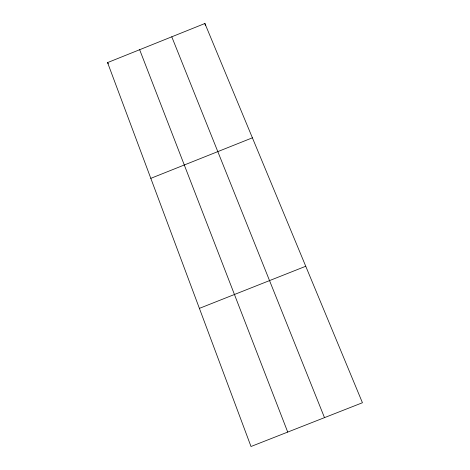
<?xml version="1.0" encoding="UTF-8"?>
<svg xmlns="http://www.w3.org/2000/svg" width="470" height="470" viewBox="0 0 470 470"><rect width="100%" height="100%" fill="white"/><g stroke="black" fill="none" stroke-linecap="round" stroke-linejoin="round"><path stroke-width="0.7" d="M107.565 62.598L204.908 23.5L362.435 402.737L251.004 446.5L107.565 62.598L108.335 63.826M150.811 178.347L252.396 137.816M199.392 308.373L305.747 266.261M171.773 36.813L324.488 417.636M139.649 49.714L287.722 432.077M204.908 23.5L205.425 25.597"/></g></svg>
